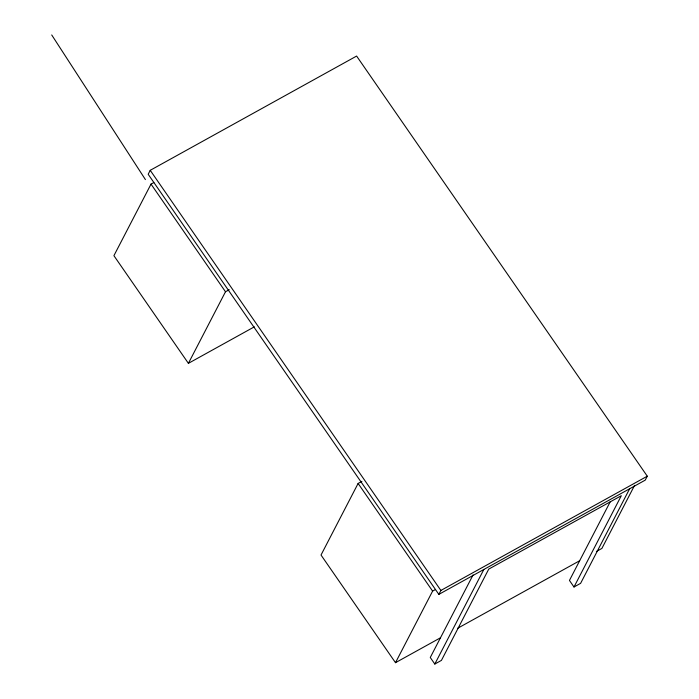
<?xml version="1.0" encoding="UTF-8"?>
<svg xmlns="http://www.w3.org/2000/svg" width="699" height="699" viewBox="0 0 699 699"><rect width="100%" height="100%" fill="white"/><g stroke="black" fill="none" stroke-linecap="round" stroke-linejoin="round"><path stroke-width="1.05" d="M150.224 170.32L148.179 174.261L438.841 594.386L645.238 480.134L647.283 476.194L356.612 56.06L150.224 170.32L440.886 590.445L438.841 594.386M153.832 182.544L151.019 184.108L113.911 255.685L188.398 363.34L254.331 326.844M188.398 363.34L225.497 291.763L229.246 289.692M361.925 481.34L358.115 483.446L321.016 555.032L395.494 662.687L440.484 637.785M395.494 662.687L432.602 591.109L435.416 589.545M473.074 574.91L430.269 657.488L434.813 664.05L441.427 660.389L488.741 569.108L621.306 495.722L573.993 587.003L569.449 580.432L610.253 501.733M434.813 664.05L483.83 569.484M629.624 488.776L580.607 583.342L573.993 587.003M634.596 485.333L601.891 548.427L596.378 551.485M440.886 590.445L647.283 476.194M457.583 628.314L579.663 560.738M151.019 184.108L225.497 291.763M358.115 483.446L432.602 591.109M51.717 34.95L145.418 179.591"/></g></svg>
